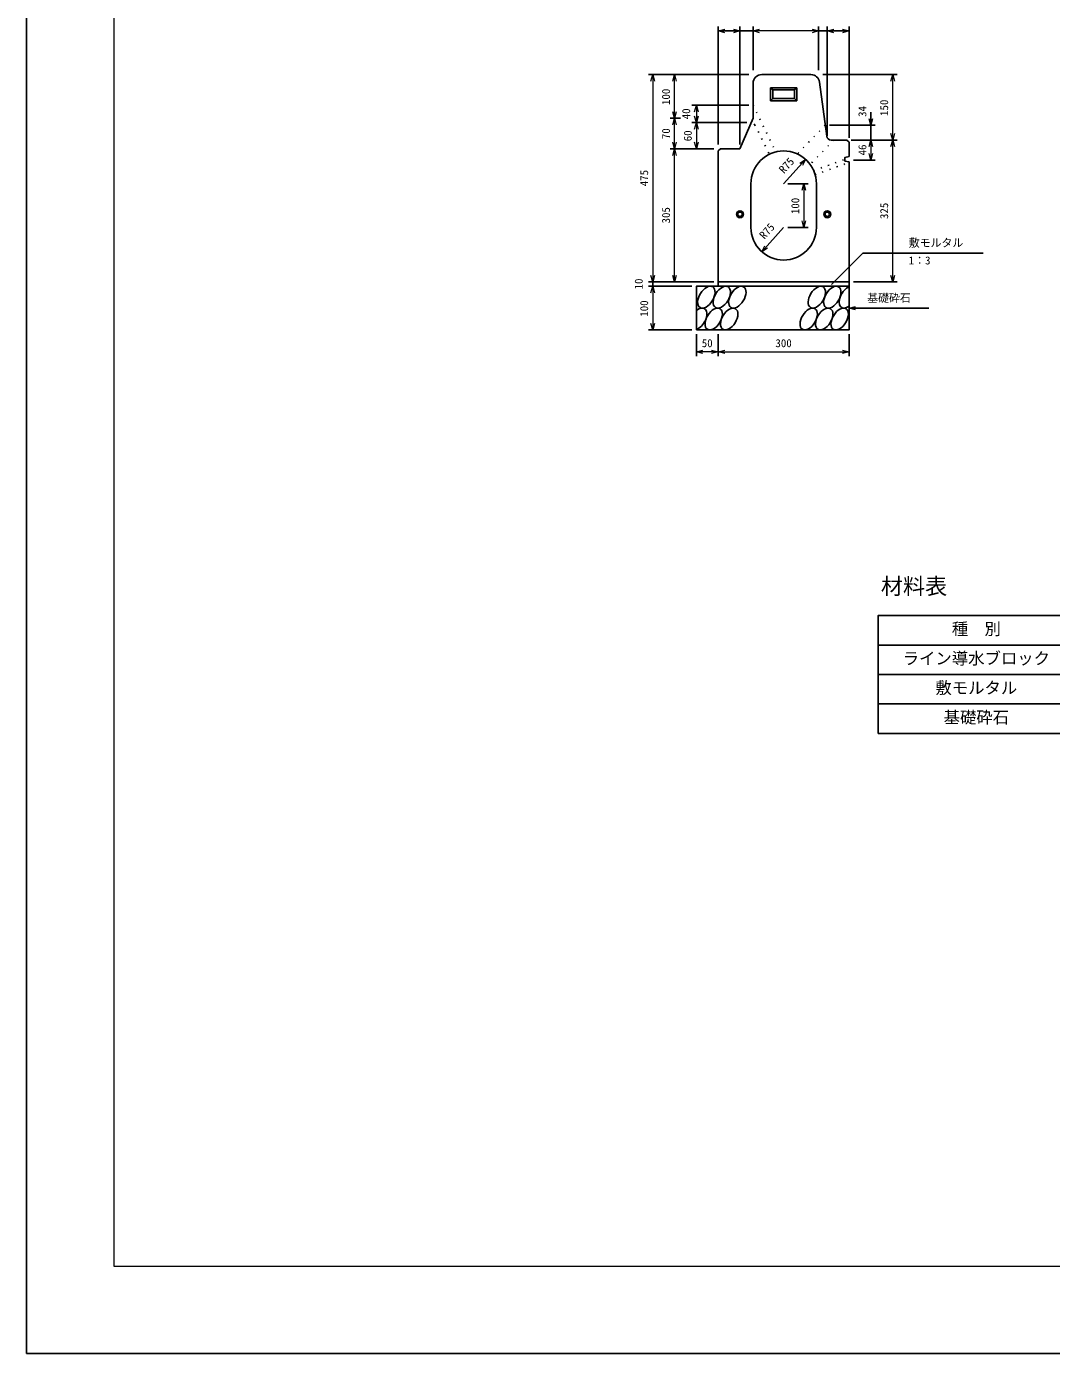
# Model space of a CAD drawing. Units: millimetres, scale not verified. Extents: x -4200 to 4200, y -2970 to 2970.
# Drawn here: x -4200 to -1851, y -2970 to 70 of the extents above; entities that cross this region are included whole.
import ezdxf
from ezdxf.enums import TextEntityAlignment as Align

# ---------------------------------------------------------------- set-up
doc = ezdxf.new("R2010")
doc.units = ezdxf.units.MM
doc.header["$LTSCALE"] = 10
doc.linetypes.add('DOTTED', pattern=[1.75, 0.25, -1.5])
for name, color, linetype, lineweight in [('0-0_DIM', 7, 'Continuous', 13), ('0-1_Defpoints', 5, 'Continuous', 25), ('0-2_HATCH', 6, 'Continuous', 25), ('0-3_HYO', 3, 'Continuous', 25), ('0-4_HYO2', 4, 'Continuous', 25), ('0-5_OUTLINE', 3, 'Continuous', 25), ('0-6_OUTLINE2', 4, 'DOTTED', 25), ('0-7_TXT', 7, 'Continuous', 25), ('0-8_WAKU', 3, 'Continuous', 13)]:
    doc.layers.add(name, color=color, linetype=linetype, lineweight=lineweight)
doc.styles.add('ＭＳ ゴシック', font='')
doc.styles.get('ＭＳ ゴシック').set_extended_font_data('MS Gothic')

msp = doc.modelspace()

# ---------------------------------------------------------------- linework, layer by layer
at = {"layer": '0-0_DIM', "lineweight": 25}
for p, q in [((-2615.04, -200.06), (-2615.04, 69.94)), ((-2565.04, -200.06), (-2565.04, 69.94)), ((-2535.04, -30.06), (-2535.04, 69.94)), ((-2385.04, -30.06), (-2385.04, 69.94)), ((-2365.04, -180.06), (-2365.04, 69.94)), ((-2315.04, -185.06), (-2315.04, 69.94)), ((-2615.04, 59.94), (-2565.04, 59.94)), ((-2565.04, 59.94), (-2535.04, 59.94)), ((-2385.04, 59.94), (-2365.04, 59.94)), ((-2365.04, 59.94), (-2315.04, 59.94)), ((-2545.04, -40.06), (-2775.04, -40.06)), ((-2375.04, -40.06), (-2205.04, -40.06)), ((-2545.04, -110.06), (-2675.04, -110.06)), ((-2701.67, -140.06), (-2725.04, -140.06)), ((-2701.67, -140.06), (-2725.04, -140.06)), ((-2549.33, -150.06), (-2675.04, -150.06)), ((-2265.04, -156.06), (-2265.04, -126.06)), ((-2359.58, -156.06), (-2255.04, -156.06)), ((-2265.04, -190.06), (-2265.04, -156.06)), ((-2625.04, -210.06), (-2725.04, -210.06)), ((-2310.04, -190.06), (-2205.04, -190.06)), ((-2465.04, -290.06), (-2414.62, -234.54)), ((-2305.04, -236.06), (-2255.04, -236.06)), ((-2455.04, -290.06), (-2408.72, -290.06)), ((-2465.04, -390.06), (-2515.15, -445.86)), ((-2455.04, -390.06), (-2408.72, -390.06)), ((-2283.93, -449.51), (-2355.16, -520.74)), ((-2283.93, -449.51), (-2007.78, -449.51)), ((-2625.04, -515.06), (-2775.04, -515.06)), ((-2765.04, -515.06), (-2765.04, -525.06)), ((-2305.04, -515.06), (-2205.04, -515.06)), ((-2305.04, -515.06), (-2205.04, -515.06)), ((-2675.04, -525.06), (-2775.04, -525.06)), ((-2315.04, -575.06), (-2132.66, -575.06)), ((-2675.04, -625.06), (-2775.04, -625.06)), ((-2665.04, -635.06), (-2665.04, -685.06)), ((-2615.04, -635.06), (-2615.04, -685.06)), ((-2615.04, -635.06), (-2615.04, -685.06)), ((-2315.04, -635.06), (-2315.04, -685.06))]:
    msp.add_line(p, q, dxfattribs=at)
at = {"layer": '0-0_DIM'}
for p, q in [((-2385.04, 59.94), (-2535.04, 59.94)), ((-2765.04, -40.06), (-2765.04, -515.06)), ((-2715.04, -140.06), (-2715.04, -40.06)), ((-2215.04, -190.06), (-2215.04, -40.06)), ((-2665.04, -110.06), (-2665.04, -150.06)), ((-2715.04, -210.06), (-2715.04, -140.06)), ((-2665.04, -150.06), (-2665.04, -210.06)), ((-2715.04, -515.06), (-2715.04, -210.06)), ((-2265.04, -190.06), (-2265.04, -236.06)), ((-2215.04, -515.06), (-2215.04, -190.06)), ((-2418.72, -290.06), (-2418.72, -390.06)), ((-2765.04, -525.06), (-2765.04, -625.06)), ((-2615.04, -675.06), (-2665.04, -675.06)), ((-2615.04, -675.06), (-2315.04, -675.06))]:
    msp.add_line(p, q, dxfattribs=at)
for points in [[(-2600.04, 55.92), (-2615.04, 59.94), (-2600.04, 63.96)], [(-2580.04, 63.96), (-2565.04, 59.94), (-2580.04, 55.92)], [(-2580.04, 63.96), (-2565.04, 59.94), (-2580.04, 55.92)], [(-2520.04, 55.92), (-2535.04, 59.94), (-2520.04, 63.96)], [(-2520.04, 55.92), (-2535.04, 59.94), (-2520.04, 63.96)], [(-2400.04, 63.96), (-2385.04, 59.94), (-2400.04, 55.92)], [(-2400.04, 63.96), (-2385.04, 59.94), (-2400.04, 55.92)], [(-2350.04, 55.92), (-2365.04, 59.94), (-2350.04, 63.96)], [(-2350.04, 55.92), (-2365.04, 59.94), (-2350.04, 63.96)], [(-2330.04, 63.96), (-2315.04, 59.94), (-2330.04, 55.92)], [(-2769.06, -55.06), (-2765.04, -40.06), (-2761.02, -55.06)], [(-2719.06, -55.06), (-2715.04, -40.06), (-2711.02, -55.06)], [(-2219.06, -55.06), (-2215.04, -40.06), (-2211.02, -55.06)], [(-2669.06, -125.06), (-2665.04, -110.06), (-2661.02, -125.06)], [(-2711.02, -125.06), (-2715.04, -140.06), (-2719.06, -125.06)], [(-2719.06, -155.06), (-2715.04, -140.06), (-2711.02, -155.06)], [(-2661.02, -135.06), (-2665.04, -150.06), (-2669.06, -135.06)], [(-2669.06, -165.06), (-2665.04, -150.06), (-2661.02, -165.06)], [(-2261.02, -141.06), (-2265.04, -156.06), (-2269.06, -141.06)], [(-2211.02, -175.06), (-2215.04, -190.06), (-2219.06, -175.06)], [(-2711.02, -195.06), (-2715.04, -210.06), (-2719.06, -195.06)], [(-2719.06, -225.06), (-2715.04, -210.06), (-2711.02, -225.06)], [(-2661.02, -195.06), (-2665.04, -210.06), (-2669.06, -195.06)], [(-2269.06, -205.06), (-2265.04, -190.06), (-2261.02, -205.06)], [(-2269.06, -205.06), (-2265.04, -190.06), (-2261.02, -205.06)], [(-2219.06, -205.06), (-2215.04, -190.06), (-2211.02, -205.06)], [(-2427.68, -242.94), (-2414.62, -234.54), (-2421.73, -248.34)], [(-2261.02, -221.06), (-2265.04, -236.06), (-2269.06, -221.06)], [(-2422.74, -305.06), (-2418.72, -290.06), (-2414.7, -305.06)], [(-2414.7, -375.06), (-2418.72, -390.06), (-2422.74, -375.06)], [(-2502.14, -437.39), (-2515.15, -445.86), (-2508.12, -432.02)], [(-2761.02, -500.06), (-2765.04, -515.06), (-2769.06, -500.06)], [(-2761.02, -500.06), (-2765.04, -515.06), (-2769.06, -500.06)], [(-2711.02, -500.06), (-2715.04, -515.06), (-2719.06, -500.06)], [(-2211.02, -500.06), (-2215.04, -515.06), (-2219.06, -500.06)], [(-2769.06, -540.06), (-2765.04, -525.06), (-2761.02, -540.06)], [(-2769.06, -540.06), (-2765.04, -525.06), (-2761.02, -540.06)], [(-2300.04, -579.08), (-2315.04, -575.06), (-2300.04, -571.04)], [(-2761.02, -610.06), (-2765.04, -625.06), (-2769.06, -610.06)], [(-2650.04, -679.08), (-2665.04, -675.06), (-2650.04, -671.04)], [(-2630.04, -671.04), (-2615.04, -675.06), (-2630.04, -679.08)], [(-2600.04, -679.08), (-2615.04, -675.06), (-2600.04, -671.04)], [(-2330.04, -671.04), (-2315.04, -675.06), (-2330.04, -679.08)]]:
    msp.add_lwpolyline(points, dxfattribs=at)
at = {"layer": '0-1_Defpoints'}
msp.add_lwpolyline([(-4200, -2970), (4200, -2970), (4200, 2970), (-4200, 2970)], close=True, dxfattribs=at)
at = {"layer": '0-2_HATCH'}
for centre in [(-2642.15, -550.06), (-2606.68, -550.06), (-2571.2, -550.06), (-2389, -550.06), (-2353.52, -550.06), (-2625.27, -600.06), (-2589.79, -600.06), (-2407.59, -600.06), (-2372.11, -600.06), (-2336.64, -600.06)]:
    msp.add_ellipse(centre, major_axis=(14.54, 23.54), ratio=0.5792, dxfattribs=at)
for centre, start_param, end_param in [((-2318.04, -550.06), 0.6666252, 4.1103269), ((-2660.75, -600.06), 3.7419964, 7.318141)]:
    msp.add_ellipse(centre, major_axis=(14.54, 23.54), ratio=0.5792, start_param=start_param, end_param=end_param, dxfattribs=at)
at = {"layer": '0-3_HYO'}
msp.add_line((-2248.45, -1346.96), (-1202.2, -1346.96), dxfattribs=at)
msp.add_lwpolyline([(-2248.45, -1549.46), (-1202.2, -1549.46), (-1202.2, -1279.46), (-2248.45, -1279.46)], close=True, dxfattribs=at)
at = {"layer": '0-4_HYO2'}
for p, q in [((-2248.45, -1414.46), (-1202.2, -1414.46)), ((-2248.45, -1481.96), (-1202.2, -1481.96))]:
    msp.add_line(p, q, dxfattribs=at)
at = {"layer": '0-5_OUTLINE'}
for p, q in [((-2535.04, -60.06), (-2535.04, -140.06)), ((-2515.04, -40.06), (-2402.55, -40.06)), ((-2366.2, -181.38), (-2382.73, -57.41)), ((-2495.04, -70.06), (-2435.04, -70.06)), ((-2495.04, -70.06), (-2495.04, -100.06)), ((-2490.04, -75.06), (-2495.04, -70.06)), ((-2490.04, -75.06), (-2440.04, -75.06)), ((-2490.04, -75.06), (-2490.04, -95.06)), ((-2435.04, -70.06), (-2440.04, -75.06)), ((-2440.04, -75.06), (-2440.04, -95.06)), ((-2435.04, -70.06), (-2435.04, -100.06)), ((-2490.04, -95.06), (-2495.04, -100.06)), ((-2495.04, -100.06), (-2435.04, -100.06)), ((-2490.04, -95.06), (-2440.04, -95.06)), ((-2435.04, -100.06), (-2440.04, -95.06)), ((-2565.04, -210.06), (-2535.04, -140.06)), ((-2615.04, -215.06), (-2610.04, -210.06)), ((-2610.04, -210.06), (-2565.04, -210.06)), ((-2356.29, -190.06), (-2320.04, -190.06)), ((-2320.04, -190.06), (-2315.04, -195.06)), ((-2315.04, -195.06), (-2315.04, -228.06)), ((-2615.04, -215.06), (-2615.04, -515.06)), ((-2315.04, -240.06), (-2325.04, -238.06)), ((-2315.04, -240.06), (-2315.04, -515.06)), ((-2540.04, -290.06), (-2540.04, -390.06)), ((-2390.04, -290.06), (-2390.04, -390.06)), ((-2615.04, -515.06), (-2315.04, -515.06))]:
    msp.add_line(p, q, dxfattribs=at)
msp.add_lwpolyline([(-2315.04, -228.06), (-2325.04, -230.06), (-2325.04, -238.06)], dxfattribs=at)
for points in [[(-2615.04, -525.06), (-2315.04, -525.06), (-2315.04, -515.06), (-2615.04, -515.06)], [(-2665.04, -625.06), (-2315.04, -625.06), (-2315.04, -525.06), (-2665.04, -525.06)]]:
    msp.add_lwpolyline(points, close=True, dxfattribs=at)
for centre, radius in [((-2565.04, -360.06), 8), ((-2565.04, -360.06), 5), ((-2365.04, -360.06), 8), ((-2365.04, -360.06), 5)]:
    msp.add_circle(centre, radius, dxfattribs=at)
for centre, radius, start, end in [((-2515.04, -60.06), 20, 90, 180), ((-2402.55, -60.06), 20, 7.59464, 90), ((-2356.29, -180.06), 10, 187.59464, 270), ((-2465.04, -290.06), 75, 0, 180), ((-2465.04, -390.06), 75, 180, 0)]:
    msp.add_arc(centre, radius, start, end, dxfattribs=at)
at = {"layer": '0-6_OUTLINE2'}
for p, q in [((-2535.04, -110.06), (-2482.81, -217.19)), ((-2531, -154.87), (-2539.33, -150.06)), ((-2531, -154.87), (-2497.94, -222.66)), ((-2369.58, -156.06), (-2433.66, -221.94)), ((-2350.04, -190.06), (-2404.4, -245.93)), ((-2396.33, -260), (-2325.04, -234.34)), ((-2392.94, -269.41), (-2315.04, -241.37))]:
    msp.add_line(p, q, dxfattribs=at)
at = {"layer": '0-8_WAKU'}
msp.add_lwpolyline([(-4000, -2770), (4000, -2770), (4000, 2770), (-4000, 2770)], close=True, dxfattribs=at)

# ---------------------------------------------------------------- texts
at = {"layer": '0-0_DIM', "style": 'ＭＳ ゴシック'}
for s, rotation, p in [('100', 90, (-2720.04, -109.76)), ('40', 90, (-2673.67, -142.43)), ('34', 90, (-2270.04, -137)), ('150', 90, (-2220.04, -134.76)), ('70', 90, (-2720.04, -187.94)), ('60', 90, (-2670.04, -192.81)), ('46', 90, (-2270.04, -225.18)), ('R75', 47.751, (-2460.18, -271.79)), ('475', 90, (-2770.04, -295.86)), ('100', 90, (-2423.72, -359.76)), ('305', 90, (-2720.04, -381.05)), ('325', 90, (-2220.04, -371.05)), ('R75', 48.08, (-2504.89, -422.24)), ('10', 90, (-2782.54, -532.24)), ('100', 90, (-2770.04, -594.76))]:
    msp.add_text(s, height=18.33, rotation=rotation, dxfattribs=at).set_placement(p, align=Align.BOTTOM_LEFT)
for s, p in [('敷モルタル', (-2178.39, -440.14)), ('1：3', (-2178.39, -480.49)), ('基礎砕石', (-2273.63, -566.47)), ('50', (-2652.61, -670.06)), ('300', (-2483.86, -670.06))]:
    msp.add_text(s, height=18.33, dxfattribs=at).set_placement(p, align=Align.BOTTOM_LEFT)
at = {"layer": '0-7_TXT', "style": 'ＭＳ ゴシック'}
for s, height, p in [('材料表', 37.12, (-2242.2, -1241.96)), ('種\u3000別', 27.49, (-2079.7, -1331.96)), ('ライン導水ブロック', 27.49, (-2192.2, -1399.46)), ('敷モルタル', 27.49, (-2117.2, -1466.96)), ('基礎砕石', 27.49, (-2098.45, -1534.46))]:
    msp.add_text(s, height=height, dxfattribs=at).set_placement(p, align=Align.BOTTOM_LEFT)

doc.saveas('drawing.dxf')
